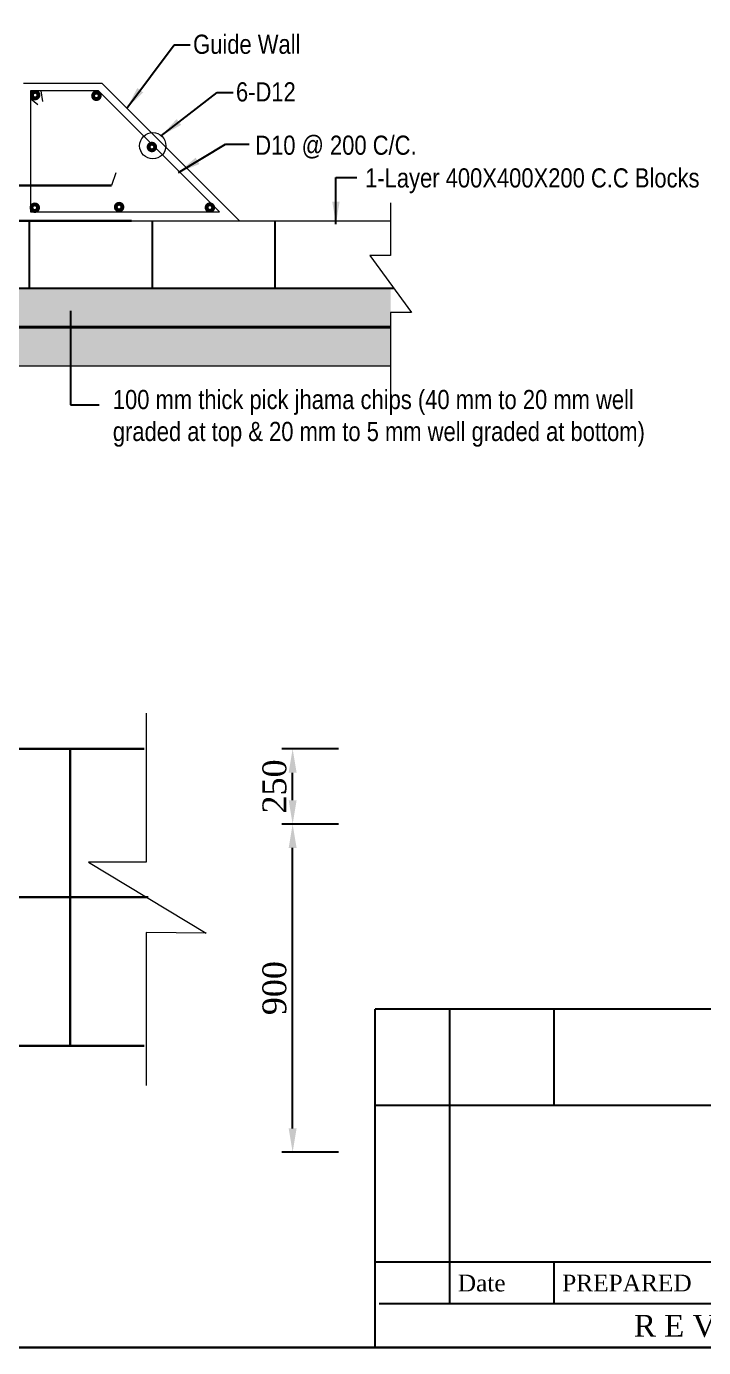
# Model space of a CAD drawing. Header units: metres. Extents: x -2434 to 11656, y -15288 to 8109.
# Drawn here: x 3639.75 to 3662.44, y -11698.32 to -11654.02 of the extents above; entities that cross this region are included whole.
import ezdxf
from ezdxf.enums import TextEntityAlignment as Align

# ---------------------------------------------------------------- set-up
doc = ezdxf.new("R2010")
doc.units = ezdxf.units.M
doc.layers.add('Blocks', color=11, linetype='Continuous', lineweight=9)
doc.layers.add('Layer1', color=7, linetype='Continuous', lineweight=13)
doc.layers.add('LINE', color=7, linetype='Continuous')
doc.styles.get("Standard").update_dxf_attribs({"font": 'times.ttf'})
doc.styles.add('TIMES', font='ARIALN.TTF')
doc.dimstyles.get("Standard").update_dxf_attribs({"dimtxt": 0.5, "dimasz": 0.4075, "dimexe": 0.364, "dimexo": 0.219, "dimgap": 0.09, "dimtad": 0, "dimdec": 0, "dimlfac": 1000, "dimzin": 0, "dimdsep": 46, "dimtxsty": 'Standard', "dimcen": 0.09, "dimadec": 0, "dimazin": 0, "dimtfac": 1, "dimtdec": 0, "dimtofl": 0, "dimtmove": 0, "dimatfit": 3, "dimfxl": 1, "dimtolj": 1, "dimtzin": 0, "dimarcsym": 0})
pattern_1 = [(50, (712.2108, -11638.2431), (1.2752927, -0.1115736), [0.13335, -1.46685]), (355, (712.2108, -11638.2431), (-0.2466998, 1.3373965), [0.10668, -1.17348]), (100.451, (712.3171, -11638.2524), (1.0285975, 1.2258168), [0.11333, -1.24663]), (46.1842, (712.2108, -11637.8875), (1.8975533, -0.2942963), [0.200025, -2.200275]), (96.6356, (712.369, -11637.912), (1.6618296, 1.7319789), [0.169995, -1.869945]), (351.184, (712.2108, -11637.8875), (1.6618322, 1.7319758), [0.16002, -1.76022]), (21, (712.3886, -11637.9764), (1.06130416, -0.71585863), [0.13335, -1.46685]), (326, (712.3886, -11637.9764), (0.4326142, 1.28931576), [0.10668, -1.17348]), (71.4514, (712.4771, -11638.036), (1.49391544, 0.57346), [0.11333, -1.24663]), (37.5, (712.2108, -11638.2431), (0.02162022, 0.59188527), [0, -1.159256, 0, -1.19126, 0, -1.177925]), (7.5, (712.2108, -11638.2431), (0.46773764, 0.70126402), [0, -0.679196, 0, -1.132586, 0, -0.448945]), (327.5, (711.81433, -11638.2431), (0.94913417, -0.04010121), [0, -0.4445, 0, -1.38684, 0, -1.84023]), (317.5, (711.6365, -11638.2431), (1.03690427, 0.17798544), [0, -0.57785, 0, -0.921004, 0, -1.30683])]
pattern_2 = [(37.5, (712.21082, -11638.2431), (-0.01280025, 0.39153059), [0, -0.308864, 0, -0.34544, 0, -0.3302]), (7.5, (712.2108, -11638.2431), (0.35961863, 0.57346008), [0, -0.166624, 0, -0.278384, 0, -0.10668]), (327.5, (711.9609, -11638.2431), (0.632793896, 0.001149748), [0, -0.1016, 0, -0.36576, 0, -0.47752]), (317.5, (711.9609, -11638.2431), (0.61084516, 0.17834346), [0, -0.0508, 0, -0.239776, 0, -0.27432])]

# ---------------------------------------------------------------- blocks, each defined once
blk = doc.blocks.new('*D416')
at = {"layer": 'Defpoints', "color": 0, "lineweight": -3}
for p in [(3648.668, -11680.765), (3650.427, -11680.765), (3650.427, -11691.767)]:
    blk.add_point(p, dxfattribs=at)
at = {"layer": 'Layer1', "color": 0, "lineweight": -2}
for p, q in [((3650.208, -11680.765), (3648.304, -11680.765)), ((3650.208, -11691.767), (3648.304, -11691.767))]:
    blk.add_line(p, q, dxfattribs=at)
at = {"layer": 'Layer1', "color": 7, "lineweight": -2}
blk.add_line((3648.668, -11690.967), (3648.668, -11681.565), dxfattribs=at)
at = {"layer": 'Layer1', "color": 7, "lineweight": -3}
for points in [[(3648.535, -11681.565), (3648.801, -11681.565), (3648.668, -11680.765)], [(3648.535, -11690.967), (3648.801, -11690.967), (3648.668, -11691.767)]]:
    blk.add_solid(points, dxfattribs=at)
at = {"layer": 'Layer1', "color": 0, "lineweight": 30, "insert": (3648.06, -11686.266), "char_height": 0.8, "attachment_point": 5, "rotation": 90}
blk.add_mtext('\\A1;900', dxfattribs=at)
blk = doc.blocks.new('*D417')
at = {"layer": 'Defpoints', "color": 0, "lineweight": -3}
for p in [(3648.668, -11678.243), (3650.427, -11678.243), (3650.427, -11680.765)]:
    blk.add_point(p, dxfattribs=at)
at = {"layer": 'Layer1', "color": 0, "lineweight": -2}
for p, q in [((3650.208, -11678.243), (3648.304, -11678.243)), ((3650.208, -11680.765), (3648.304, -11680.765))]:
    blk.add_line(p, q, dxfattribs=at)
at = {"layer": 'Layer1', "color": 7, "lineweight": -2}
blk.add_line((3648.668, -11679.965), (3648.668, -11679.043), dxfattribs=at)
at = {"layer": 'Layer1', "color": 7, "lineweight": -3}
for points in [[(3648.535, -11679.043), (3648.801, -11679.043), (3648.668, -11678.243)], [(3648.535, -11679.965), (3648.801, -11679.965), (3648.668, -11680.765)]]:
    blk.add_solid(points, dxfattribs=at)
at = {"layer": 'Layer1', "color": 0, "lineweight": 30, "insert": (3648.061, -11679.504), "char_height": 0.8, "attachment_point": 5, "rotation": 90}
blk.add_mtext('\\A1;250', dxfattribs=at)
blk = doc.blocks.new('*D453')
at = {"layer": 'Defpoints', "color": 0, "lineweight": -3}
for p in [(3648.668, -11680.765), (3650.427, -11680.765), (3650.427, -11691.767)]:
    blk.add_point(p, dxfattribs=at)
at = {"layer": 'Layer1', "color": 0, "lineweight": -2}
for p, q in [((3650.208, -11680.765), (3648.304, -11680.765)), ((3650.208, -11691.767), (3648.304, -11691.767))]:
    blk.add_line(p, q, dxfattribs=at)
at = {"layer": 'Layer1', "color": 7, "lineweight": -2}
blk.add_line((3648.668, -11690.967), (3648.668, -11681.565), dxfattribs=at)
at = {"layer": 'Layer1', "color": 7, "lineweight": -3}
for points in [[(3648.535, -11681.565), (3648.801, -11681.565), (3648.668, -11680.765)], [(3648.535, -11690.967), (3648.801, -11690.967), (3648.668, -11691.767)]]:
    blk.add_solid(points, dxfattribs=at)
at = {"layer": 'Layer1', "color": 0, "lineweight": 30, "insert": (3648.06, -11686.266), "char_height": 0.8, "attachment_point": 5, "rotation": 90}
blk.add_mtext('\\A1;900', dxfattribs=at)
blk = doc.blocks.new('*D454')
at = {"layer": 'Defpoints', "color": 0, "lineweight": -3}
for p in [(3648.668, -11678.243), (3650.427, -11678.243), (3650.427, -11680.765)]:
    blk.add_point(p, dxfattribs=at)
at = {"layer": 'Layer1', "color": 0, "lineweight": -2}
for p, q in [((3650.208, -11678.243), (3648.304, -11678.243)), ((3650.208, -11680.765), (3648.304, -11680.765))]:
    blk.add_line(p, q, dxfattribs=at)
at = {"layer": 'Layer1', "color": 7, "lineweight": -2}
blk.add_line((3648.668, -11679.965), (3648.668, -11679.043), dxfattribs=at)
at = {"layer": 'Layer1', "color": 7, "lineweight": -3}
for points in [[(3648.535, -11679.043), (3648.801, -11679.043), (3648.668, -11678.243)], [(3648.535, -11679.965), (3648.801, -11679.965), (3648.668, -11680.765)]]:
    blk.add_solid(points, dxfattribs=at)
at = {"layer": 'Layer1', "color": 0, "lineweight": 30, "insert": (3648.061, -11679.504), "char_height": 0.8, "attachment_point": 5, "rotation": 90}
blk.add_mtext('\\A1;250', dxfattribs=at)

msp = doc.modelspace()

# ---------------------------------------------------------------- hatches: boundary and pattern name
at = {"layer": 'Blocks', "lineweight": 9, "ltscale": 0.05}
h = msp.add_hatch(dxfattribs=at)
h.set_pattern_fill('AR-CONC', color=0, scale=0.007, style=0)
h.set_pattern_definition(pattern_1)
h.paths.add_polyline_path([(3651.94947, -11662.802702), (3603.705373, -11662.802702), (3603.705373, -11664.107702), (3651.94947, -11664.107702)])
h = msp.add_hatch(dxfattribs=at)
h.set_pattern_fill('AR-CONC', color=0, scale=0.007, style=0)
h.set_pattern_definition(pattern_1)
h.paths.add_polyline_path([(3651.94947, -11662.802702), (3603.705373, -11662.802702), (3603.705373, -11664.107702), (3651.94947, -11664.107702)])
h = msp.add_hatch(dxfattribs=at)
h.set_pattern_fill('AR-SAND', color=0, scale=0.008, style=0)
h.set_pattern_definition(pattern_2)
h.paths.add_polyline_path([(3651.94947, -11664.107702), (3616.173945, -11664.107702), (3616.173945, -11665.412702), (3651.94947, -11665.412702)])
h = msp.add_hatch(dxfattribs=at)
h.set_pattern_fill('AR-SAND', color=0, scale=0.008, style=0)
h.set_pattern_definition(pattern_2)
h.paths.add_polyline_path([(3651.94947, -11664.107702), (3616.173945, -11664.107702), (3616.173945, -11665.412702), (3651.94947, -11665.412702)])

# ---------------------------------------------------------------- linework, layer by layer
at = {"color": 0, "linetype": 'Continuous', "lineweight": -3, "ltscale": 0.5}
for p, q in [((3639.840086, -11660.543244), (3639.840086, -11662.792403)), ((3639.840086, -11660.543244), (3639.840086, -11662.792403)), ((3643.955254, -11660.543244), (3643.955254, -11662.792403)), ((3643.955254, -11660.543244), (3643.955254, -11662.792403)), ((3648.070421, -11660.543244), (3648.070421, -11662.792403)), ((3648.070421, -11660.543244), (3648.070421, -11662.792403)), ((3603.705373, -11662.792403), (3652.050188, -11662.792403)), ((3603.705373, -11662.792403), (3652.050188, -11662.792403))]:
    msp.add_line(p, q, dxfattribs=at)
at = {"layer": 'Blocks', "color": 0, "lineweight": 13, "ltscale": 0.05}
for p, q in [((3642.281421, -11655.933057), (3639.653421, -11655.933057)), ((3642.281421, -11655.933057), (3639.653421, -11655.933057)), ((3639.877488, -11656.178773), (3639.877488, -11660.234969)), ((3642.16455, -11656.178773), (3639.877488, -11656.178773)), ((3639.877488, -11656.178773), (3639.877488, -11660.234969)), ((3642.16455, -11656.178773), (3639.877488, -11656.178773)), ((3640.226133, -11656.178773), (3640.285584, -11656.538887)), ((3640.226133, -11656.178773), (3640.285584, -11656.538887)), ((3642.16455, -11656.178773), (3646.220747, -11660.234969)), ((3642.16455, -11656.178773), (3646.220747, -11660.234969)), ((3642.281421, -11655.933057), (3646.891608, -11660.543244)), ((3642.281421, -11655.933057), (3646.891608, -11660.543244)), ((3642.744453, -11658.932058), (3642.593612, -11659.355823)), ((3642.744453, -11658.932058), (3642.593612, -11659.355823)), ((3639.877488, -11660.234969), (3646.220747, -11660.234969)), ((3639.877488, -11660.234969), (3646.220747, -11660.234969)), ((3612.383421, -11660.543244), (3651.94947, -11660.543244)), ((3612.383421, -11660.543244), (3651.94947, -11660.543244)), ((3651.94947, -11665.412702), (3603.705373, -11665.412702)), ((3651.94947, -11665.412702), (3603.705373, -11665.412702)), ((3643.759333, -11677.04391), (3643.759333, -11682.042803)), ((3643.759333, -11677.04391), (3643.759333, -11682.042803)), ((3643.759333, -11682.042803), (3641.825045, -11682.042803)), ((3641.825045, -11682.042803), (3645.764805, -11684.422408)), ((3643.759333, -11682.042803), (3641.825045, -11682.042803)), ((3641.825045, -11682.042803), (3645.764805, -11684.422408)), ((3645.764805, -11684.422408), (3643.759333, -11684.398858)), ((3643.759333, -11684.398858), (3643.759333, -11689.526428)), ((3645.764805, -11684.422408), (3643.759333, -11684.398858)), ((3643.759333, -11684.398858), (3643.759333, -11689.526428))]:
    msp.add_line(p, q, dxfattribs=at)
at = {"layer": 'Blocks', "color": 0, "lineweight": 40, "ltscale": 0.05}
msp.add_line((3651.94947, -11664.107702), (3603.705373, -11664.107702), dxfattribs=at)
msp.add_line((3651.94947, -11664.107702), (3603.705373, -11664.107702), dxfattribs=at)
at = {"layer": 'Blocks', "color": 0, "lineweight": 13, "ltscale": 0.05}
for points in [[(3639.877488, -11656.433291), (3640.126996, -11656.644484)], [(3639.877488, -11656.433291), (3640.126996, -11656.644484)], [(3651.94947, -11659.932724), (3651.94947, -11661.702897), (3651.256925, -11661.702897), (3652.650401, -11663.616764), (3651.94947, -11663.616764), (3651.94947, -11666.400985)], [(3651.94947, -11659.932724), (3651.94947, -11661.702897), (3651.256925, -11661.702897), (3652.650401, -11663.616764), (3651.94947, -11663.616764), (3651.94947, -11666.400985)]]:
    msp.add_lwpolyline(points, dxfattribs=at)
msp.add_circle((3643.981381, -11658.022483), 0.440227, dxfattribs=at)
msp.add_circle((3643.981381, -11658.022483), 0.440227, dxfattribs=at)
at = {"layer": 'Layer1', "color": 7, "lineweight": 30}
for p, q in [((3613.194183, -11659.355823), (3642.593612, -11659.355823)), ((3613.194183, -11659.355823), (3642.593612, -11659.355823)), ((3643.271421, -11660.543244), (3612.383421, -11660.543244)), ((3643.271421, -11660.543244), (3612.383421, -11660.543244)), ((3636.232016, -11678.242912), (3642.46456, -11678.242912)), ((3636.232016, -11678.242912), (3642.46456, -11678.242912))]:
    msp.add_line(p, q, dxfattribs=at)
for points in [[(3686.75372, -11698.317687), (3599.296782, -11698.317687), (3599.296782, -11620.955942), (3710.395862, -11620.955942), (3710.395862, -11681.840877), (3710.395862, -11695.795457), (3710.395862, -11698.317687)], [(3686.75372, -11698.317687), (3599.296782, -11698.317687), (3599.296782, -11620.955942), (3710.395862, -11620.955942), (3710.395862, -11681.840877), (3710.395862, -11695.795457), (3710.395862, -11698.317687)], [(3636.232016, -11683.219552), (3641.208656, -11683.219552), (3641.208656, -11678.242912), (3636.232016, -11678.242912)], [(3636.232016, -11683.219552), (3641.208656, -11683.219552), (3641.208656, -11678.242912), (3636.232016, -11678.242912)], [(3636.232016, -11688.196192), (3641.208656, -11688.196192), (3641.208656, -11683.219552), (3636.232016, -11683.219552)], [(3636.232016, -11688.196192), (3641.208656, -11688.196192), (3641.208656, -11683.219552), (3636.232016, -11683.219552)]]:
    msp.add_lwpolyline(points, close=True, dxfattribs=at)
at = {"layer": 'Layer1', "color": 7, "lineweight": 30, "const_width": 0.218963}
for points in [[(3640.104238, -11656.32558, -1), (3639.97286, -11656.32558, -1)], [(3640.104238, -11656.32558, -1), (3639.97286, -11656.32558, -1)], [(3642.1567, -11656.348711, -1), (3642.025322, -11656.348711, -1)], [(3642.1567, -11656.348711, -1), (3642.025322, -11656.348711, -1)], [(3644.016987, -11658.064893, -1), (3643.88561, -11658.064893, -1)], [(3644.016987, -11658.064893, -1), (3643.88561, -11658.064893, -1)], [(3642.918269, -11660.078125, -1), (3642.786891, -11660.078125, -1)], [(3642.918269, -11660.078125, -1), (3642.786891, -11660.078125, -1)], [(3640.092012, -11660.100734, -1), (3639.960634, -11660.100734, -1)], [(3640.092012, -11660.100734, -1), (3639.960634, -11660.100734, -1)], [(3645.960014, -11660.095852, -1), (3645.828636, -11660.095852, -1)], [(3645.960014, -11660.095852, -1), (3645.828636, -11660.095852, -1)]]:
    msp.add_lwpolyline(points, format="xyb", close=True, dxfattribs=at)
at = {"layer": 'Layer1', "color": 7, "lineweight": 30}
for points in [[(3643.696976, -11678.242912), (3641.208656, -11678.242912), (3641.208656, -11683.219552), (3643.767974, -11683.219552)], [(3643.696976, -11678.242912), (3641.208656, -11678.242912), (3641.208656, -11683.219552), (3643.767974, -11683.219552)], [(3643.822169, -11683.219552), (3641.208656, -11683.219552), (3641.208656, -11688.196192), (3643.696976, -11688.196192)], [(3643.822169, -11683.219552), (3641.208656, -11683.219552), (3641.208656, -11688.196192), (3643.696976, -11688.196192)]]:
    msp.add_lwpolyline(points, dxfattribs=at)
at = {"layer": 'LINE', "lineweight": -2, "ltscale": 0.5}
for p, q in [((3676.250713, -11686.976004), (3651.437496, -11686.976004)), ((3651.437496, -11698.317687), (3651.437496, -11686.976004)), ((3653.922514, -11686.976004), (3653.922514, -11696.855466)), ((3657.419723, -11686.976004), (3657.419723, -11690.206527)), ((3676.250713, -11690.206527), (3651.437496, -11690.206527)), ((3676.250713, -11695.450825), (3651.437496, -11695.450825)), ((3657.419723, -11695.450825), (3657.419723, -11696.855466)), ((3676.250713, -11696.855466), (3651.567956, -11696.855466))]:
    msp.add_line(p, q, dxfattribs=at)

# ---------------------------------------------------------------- texts
at = {"layer": 'Layer1', "color": 7, "lineweight": 30, "char_height": 0.6422922, "attachment_point": 1, "style": 'TIMES'}
for s, insert, width in [('Guide Wall', (3645.33133, -11654.297899), 5.62835096), ('Guide Wall', (3645.33133, -11654.297899), 5.62835096), ('6-D12', (3646.768612, -11655.895877), 5.62835096), ('6-D12', (3646.768612, -11655.895877), 5.62835096), ('D10 @ 200 C/C.', (3647.414678, -11657.683137), 5.62835096), ('D10 @ 200 C/C.', (3647.414678, -11657.683137), 5.62835096), ('1-Layer 400X400X200 C.C Blocks', (3651.097572, -11658.780178), 11.74285428), ('1-Layer 400X400X200 C.C Blocks', (3651.097572, -11658.780178), 11.74285428), ('100 mm thick pick jhama chips (40 mm to 20 mm well graded at top & 20 mm to 5 mm well graded at bottom) ', (3642.641696, -11666.209606), 19.45257056), ('100 mm thick pick jhama chips (40 mm to 20 mm well graded at top & 20 mm to 5 mm well graded at bottom) ', (3642.641696, -11666.209606), 19.45257056)]:
    msp.add_mtext(s, dxfattribs=dict(at, insert=insert, width=width))
at = {"layer": 'LINE', "lineweight": -2, "ltscale": 0.5}
for s, p in [('Date', (3654.203443, -11696.434074)), ('PREPARED', (3657.700651, -11696.434074))]:
    msp.add_text(s, height=0.5618566, dxfattribs=at).set_placement(p)
msp.add_text('R E V I S I O N S', height=0.73111054, dxfattribs=at).set_placement((3664.092906, -11697.952132), align=Align.CENTER)

# ---------------------------------------------------------------- dimensions: what is measured, and where the dimension line sits
at = {"layer": 'Layer1', "color": 7, "lineweight": 30}
for base, p1, p2, text, picture, middle in [((3648.668044, -11678.242912), (3650.42685, -11680.765368), (3650.42685, -11678.242912), '250', '*D417', (3648.061123, -11679.50414)), ((3648.668044, -11678.242912), (3650.42685, -11680.765368), (3650.42685, -11678.242912), '250', '*D454', (3648.061123, -11679.50414)), ((3648.668044, -11680.765368), (3650.42685, -11691.767108), (3650.42685, -11680.765368), '900', '*D416', (3648.059969, -11686.266238)), ((3648.668044, -11680.765368), (3650.42685, -11691.767108), (3650.42685, -11680.765368), '900', '*D453', (3648.059969, -11686.266238))]:
    dim = msp.add_linear_dim(base=base, p1=p1, p2=p2, angle=270, text=text, dimstyle='Standard', override={"dimtxt": 0.8, "dimasz": 0.8, "dimgap": 0.2, "dimtad": 1, "dimdec": 2, "dimrnd": 0.002, "dimpost": 'm', "dimcen": 0.05, "dimclrd": 7, "dimadec": 1, "dimtdec": 2, "dimfrac": 2}, dxfattribs=at)
    dim.commit()
    dim.dimension.update_dxf_attribs({"geometry": picture, "text_midpoint": middle})

# ---------------------------------------------------------------- leaders
at = {"layer": 'Layer1', "color": 7, "lineweight": 20}
for points in [[(3643.112181, -11656.763816), (3644.700002, -11654.639482), (3645.234987, -11654.639482)], [(3643.112181, -11656.763816), (3644.700002, -11654.639482), (3645.234987, -11654.639482)], [(3644.265071, -11657.685853), (3646.137284, -11656.23746), (3646.672269, -11656.23746)], [(3644.265071, -11657.685853), (3646.137284, -11656.23746), (3646.672269, -11656.23746)], [(3644.837601, -11658.918842), (3646.415014, -11657.964778), (3647.216419, -11657.964778)], [(3644.837601, -11658.918842), (3646.415014, -11657.964778), (3647.216419, -11657.964778)], [(3650.118868, -11660.649419), (3650.117083, -11659.086325), (3650.816803, -11659.086325)], [(3650.118868, -11660.649419), (3650.117083, -11659.086325), (3650.816803, -11659.086325)], [(3641.223885, -11663.560313), (3641.223885, -11666.71051), (3642.189433, -11666.71051)], [(3641.223885, -11663.560313), (3641.223885, -11666.71051), (3642.189433, -11666.71051)]]:
    msp.add_leader(points, dimstyle='Standard', override={"dimtxt": 0.75, "dimasz": 0.75, "dimdec": 2, "dimrnd": 0.002, "dimpost": 'm', "dimcen": 0.05, "dimclrd": 7, "dimadec": 1, "dimtdec": 2, "dimfrac": 2}, dxfattribs=at)

doc.saveas('drawing.dxf')
